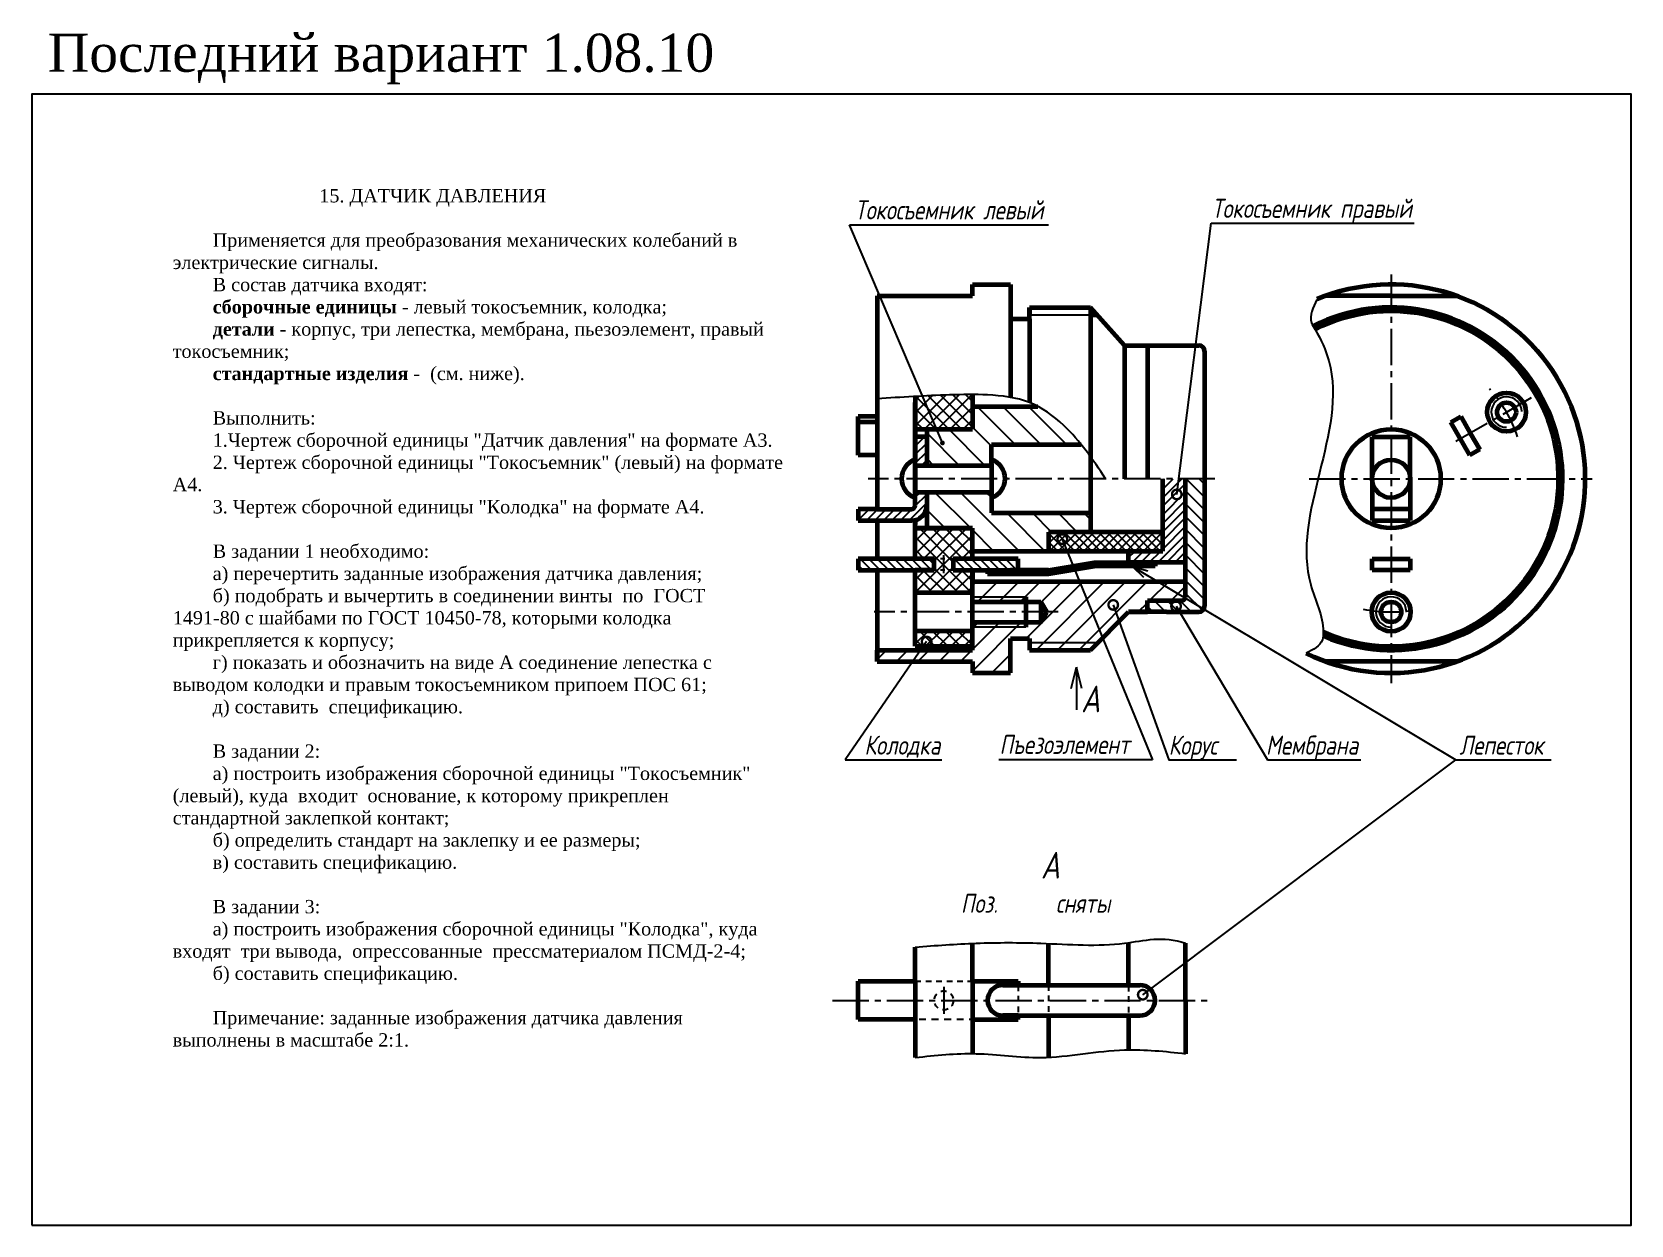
# Model space of a CAD drawing. Header units: millimetres. Extents: x 0 to 420, y 0 to 313.
import ezdxf

# ---------------------------------------------------------------- set-up
doc = ezdxf.new("R2010")
doc.units = ezdxf.units.MM
doc.header["$LTSCALE"] = 0.5
doc.linetypes.add('CENTER2', pattern=[28.575, 19.05, -3.175, 3.175, -3.175])
doc.linetypes.add('HIDDEN', pattern=[1.1, 0.6, -0.5])
doc.layers.get('0').update_dxf_attribs({"linetype": 'CONTINUOUS', "lineweight": 60})
doc.styles.get("Standard").update_dxf_attribs({"font": 'isocpeui.ttf', "width": 0.8})
doc.styles.add('стиль1', font='TIMES.TTF')
doc.dimstyles.new('ESKD_standart', dxfattribs={"dimtxt": 5, "dimasz": 5, "dimexe": 2, "dimexo": 0, "dimgap": 1, "dimtad": 1, "dimtoh": 1, "dimdec": 0, "dimzin": 1, "dimdsep": 46, "dimtxsty": 'Standard', "dimcen": 3, "dimdle": 1.25, "dimadec": 0, "dimazin": 0, "dimtfac": 1, "dimtdec": 0, "dimtmove": 0, "dimatfit": 3, "dimldrblk": 'DOT', "dimfxl": 0, "dimtvp": 1.5, "dimtolj": 1, "dimtzin": 1, "dimarcsym": 0})
doc.dimstyles.get("Standard").update_dxf_attribs({"dimtxt": 5, "dimasz": 5, "dimexe": 2, "dimexo": 0, "dimgap": 1.5, "dimtad": 1, "dimdec": 0, "dimzin": 0, "dimtxsty": 'Standard', "dimcen": 5, "dimadec": 0, "dimazin": 0, "dimtfac": 1, "dimtdec": 0, "dimtofl": 0, "dimtmove": 0, "dimatfit": 3, "dimldrblk": 'DOTSMALL', "dimfxl": 0, "dimtolj": 1, "dimtzin": 0, "dimarcsym": 0})
pattern_1 = [(45, (11.2874, -0.4124), (-1.122532, 1.122532), [])]
pattern_2 = [(45, (12, 0), (-1.683798, 1.683798), []), (135, (12, 0), (-1.683798, -1.683798), [])]

# ---------------------------------------------------------------- blocks, each defined once
blk = doc.blocks.new('_DotSmall')
at = {"color": 0, "linetype": 'ByBlock', "const_width": 0.5}
blk.add_lwpolyline([(-0.0625, 0, 1), (0.0625, 0, 1)], format="xyb", close=True, dxfattribs=at)

msp = doc.modelspace()

# ---------------------------------------------------------------- hatches: boundary and pattern name
at = {"lineweight": -3}
h = msp.add_hatch(dxfattribs=at)
h.set_pattern_fill('ANSI37', scale=0.75, style=0)
h.set_pattern_definition(pattern_2)
edge = h.paths.add_edge_path()
edge.add_spline(control_points=[(247, 218.1), (245, 218.11), (240, 218), (235, 217.76), (232, 217.6)], knot_values=[43.789166, 43.789166, 43.789166, 43.789166, 49.801488, 58.819055, 58.819055, 58.819055, 58.819055], degree=3, periodic=0)
edge.add_line((232, 217.6), (232, 210))
edge.add_line((232, 210), (232, 209))
edge.add_line((232, 209), (235, 209))
edge.add_line((235, 209), (247, 209))
edge.add_line((247, 209), (247, 218.1))
h = msp.add_hatch(dxfattribs=at)
h.set_pattern_fill('ANSI31', scale=1.5, angle=90, style=0)
h.set_pattern_definition([(135, (12, 0), (-3.367596, -3.367596), [])])
h.paths.add_polyline_path([(278, 187), (277, 187), (252, 187), (252, 192), (252, 192.5), (235, 192.5), (235, 189), (235, 183), (247, 183), (247, 177), (267, 177), (267, 182), (278, 182)])
edge = h.paths.add_edge_path()
edge.add_spline(control_points=[(275.57, 205), (274.16, 206.76), (270.78, 210.53), (266.66, 213.69), (264.17, 215)], knot_values=[11.036534, 11.036534, 11.036534, 11.036534, 17.804494, 26.225481, 26.225481, 26.225481, 26.225481], degree=3, periodic=0)
edge.add_line((264.17, 215), (247, 215))
edge.add_line((247, 215), (247, 209))
edge.add_line((247, 209), (235, 209))
edge.add_line((235, 209), (235, 199.5))
edge.add_line((235, 199.5), (252, 199.5))
edge.add_line((252, 199.5), (252, 200))
edge.add_line((252, 200), (252, 205))
edge.add_line((252, 205), (275.57, 205))
h = msp.add_hatch(dxfattribs=at)
h.set_pattern_fill('ANSI31', scale=0.5, style=0)
h.set_pattern_definition(pattern_1)
h.paths.add_polyline_path([(235, 207), (232, 207), (232, 199.5), (235, 199.5)])
h.paths.add_polyline_path([(235, 192.5), (232, 192.5), (232, 192), (232, 189, -0.414214), (231, 188), (222, 188), (217, 188), (217, 185), (231, 185, 0.414214), (235, 189)])
h = msp.add_hatch(dxfattribs=at)
h.set_pattern_fill('ANSI31', scale=0.5, style=0)
h.set_pattern_definition(pattern_1)
h.paths.add_polyline_path([(303, 196), (297, 196), (297, 177), (288, 177), (288, 176), (288, 174), (303, 174)])
h = msp.add_hatch(dxfattribs=at)
h.set_pattern_fill('ANSI31', scale=0.75, angle=90, style=0)
h.set_pattern_definition([(135, (11.2874, -0.4124), (-1.683798, -1.683798), [])])
h.paths.add_polyline_path([(308, 196), (303, 196), (303, 165, -0.414214), (302, 164), (293, 164), (293, 161), (298, 161), (306.5, 161, 0.414214), (308, 162.5), (308, 171)])
h = msp.add_hatch(dxfattribs=at)
h.set_pattern_fill('ANSI37', scale=0.75, style=0)
h.set_pattern_definition(pattern_2)
h.paths.add_polyline_path([(247, 183), (232, 183), (232, 175), (237, 175), (242, 175), (247, 175)])
h.paths.add_polyline_path([(247, 172), (242, 172), (237, 172), (232, 172), (232, 166), (247, 166)])
h.paths.add_polyline_path([(247, 156), (232, 156), (232, 152), (247, 152)])
h.paths.add_polyline_path([(242, 175), (239.5, 175), (239.5, 172), (242, 172)])
h.paths.add_polyline_path([(239.5, 175), (237, 175), (237, 172), (239.5, 172)])
h = msp.add_hatch(dxfattribs=at)
h.set_pattern_fill('ANSI37', scale=0.5, style=0)
h.set_pattern_definition([(45, (11.2874, -0.4124), (-1.122532, 1.122532), []), (135, (11.2874, -0.4124), (-1.122532, -1.122532), [])])
h.paths.add_polyline_path([(297, 177), (297, 182), (267, 182), (267, 177)])
h = msp.add_hatch(dxfattribs=at)
h.set_pattern_fill('ANSI31', scale=0.5, angle=90, style=0)
h.set_pattern_definition([(135, (11.2874, -0.4124), (-1.122532, -1.122532), [])])
h.paths.add_polyline_path([(237, 175), (232, 175), (222, 175), (217, 175), (217, 172), (237, 172)])
h.paths.add_polyline_path([(259, 175), (247, 175), (242, 175), (242, 172), (257, 172), (259, 172)])
msp.add_hatch(color=7).paths.add_polyline_path([(267, 171), (279, 173), (295, 173), (295, 174), (288, 174), (279, 174), (267, 172), (257, 172), (251, 172), (251, 171)])
h = msp.add_hatch(dxfattribs=at)
h.set_pattern_fill('ANSI31', scale=1.25, style=0)
h.set_pattern_definition([(45, (11.2874, -0.4124), (-2.80633, 2.80633), [])])
h.paths.add_polyline_path([(257, 154), (262, 154), (262, 153), (280, 153), (285.55, 158.55), (284.1, 162.56, -0.038346), (284.06, 162.55, -1), (283.94, 163.17, -0.926141), (284.1, 162.56), (285.55, 158.55), (288, 161), (293, 161), (293, 164), (302, 164, 0.324774), (302.95, 164.69), (295.76, 169), (247.24, 169), (247, 168.76), (247, 165), (261, 165), (261, 163.5), (265, 163.5), (266.44, 161), (265, 158.5), (261, 158.5), (261, 157), (247, 157), (247, 151), (222, 151), (222, 148), (247, 148), (247, 145), (257, 145)])
h.paths.add_polyline_path([(280, 153), (262, 153), (262, 151), (278, 151)], flags=17)
h.paths.add_polyline_path([(303, 169), (302.39, 169), (295.76, 169), (302.95, 164.69, 0.078835), (303, 165)])
h.paths.add_polyline_path([(247, 163.64), (261, 163.64), (261, 165), (247, 165)])
h.paths.add_polyline_path([(261, 158.31), (247, 158.31), (247, 157), (261, 157)])

# ---------------------------------------------------------------- linework, layer by layer
at = {"color": 7, "linetype": 'CENTER2', "lineweight": -3}
for p, q in [((357, 249.65), (357, 142.35)), ((374.01, 205.82), (393.89, 217.3)), ((310.7, 196), (219.62, 196)), ((335.49, 196), (409.77, 196)), ((239.5, 171.18), (239.5, 175.94)), ((269.51, 161), (221.24, 161)), ((210.24, 59), (308.88, 59)), ((239.5, 62.56), (239.5, 55.43))]:
    msp.add_line(p, q, dxfattribs=at)
at = {"color": 7, "lineweight": 60}
for p, q in [((222, 244), (222, 188)), ((222, 244), (247, 244)), ((247, 244), (247, 247)), ((247, 247), (257, 247)), ((257, 247), (257, 238)), ((357, 244), (339.77, 244)), ((357, 244), (374.23, 244)), ((262, 238), (262, 241)), ((262, 241), (278, 241)), ((262, 241), (262, 239)), ((278, 241), (278, 196)), ((278, 241), (278, 231)), ((287, 231), (278, 241)), ((257, 238), (262, 238)), ((257, 238), (257, 217.38)), ((262, 238), (262, 216)), ((278, 239), (279.8, 239)), ((287, 231), (287, 196)), ((287, 231), (293, 231)), ((293, 231), (293, 196)), ((293, 231), (306.5, 231)), ((308, 229.5), (308, 196)), ((232, 217.6), (232, 210)), ((232, 189), (232, 216)), ((232, 216), (232, 211)), ((232, 196), (232, 216)), ((247, 218.1), (247, 209)), ((247, 215), (264.17, 215)), ((217, 202.17), (217, 212.33)), ((222, 212.33), (217, 212.33)), ((222, 210.83), (217, 210.83)), ((232, 211), (232, 201)), ((372.69, 210.83), (375.28, 212.33)), ((377.69, 202.17), (372.69, 210.83)), ((375.28, 212.33), (377.78, 208)), ((232, 209), (247, 209)), ((232, 209), (235, 209)), ((235, 207), (232, 207)), ((235, 209), (235, 199.5)), ((352, 196), (352, 207)), ((352, 207), (362, 207)), ((362, 196), (362, 207)), ((377.78, 208), (380.28, 203.67)), ((222, 202.17), (217, 202.17)), ((252, 200), (252, 205)), ((252, 205), (275.57, 205)), ((380.28, 203.67), (377.69, 202.17)), ((232, 200), (232, 192)), ((232, 199.5), (252, 199.5)), ((252, 200), (252, 192)), ((278, 196), (278, 182)), ((297, 177), (297, 196)), ((303, 169.89), (303, 196)), ((308, 196), (308, 171)), ((352, 196), (352, 185)), ((362, 196), (362, 185)), ((232, 192.5), (252, 192.5)), ((235, 192.5), (235, 189)), ((235, 189), (235, 183)), ((252, 192), (252, 187)), ((222, 188), (217, 188)), ((217, 188), (217, 185)), ((217, 185), (231, 185)), ((222, 188), (231, 188)), ((222, 185), (222, 175)), ((232, 175), (232, 185)), ((232, 185), (232, 184)), ((252, 187), (277, 187)), ((277, 187), (278, 187)), ((362, 188), (352, 188)), ((352, 185), (362, 185)), ((232, 183), (247, 183)), ((247, 183), (232, 183)), ((247, 175), (247, 183)), ((297, 182), (267, 182)), ((267, 182), (267, 177)), ((297, 177), (297, 182)), ((247, 177), (297, 177)), ((288, 176), (288, 177)), ((222, 175), (217, 175)), ((217, 175), (217, 172)), ((237, 175), (222, 175)), ((237, 175), (232, 175)), ((237, 172), (237, 175)), ((247, 175), (242, 175)), ((242, 175), (242, 172)), ((259, 175), (247, 175)), ((259, 172), (259, 175)), ((267, 172), (279, 174)), ((267, 171), (279, 173)), ((279, 174), (288.16, 174)), ((295, 173), (279, 173)), ((288, 174), (288, 176)), ((303, 174), (288, 174)), ((295, 174), (295, 173)), ((352, 172), (352, 175)), ((352, 175), (362, 175)), ((362, 175), (362, 172)), ((217, 172), (237, 172)), ((222, 172), (222, 149)), ((222, 172), (222, 148)), ((237, 172), (232, 172)), ((232, 152), (232, 172)), ((242, 172), (257, 172)), ((247, 151), (247, 172)), ((247, 172), (247, 169)), ((247, 172), (251, 172)), ((247, 169), (303, 169)), ((247, 168.76), (247.24, 169)), ((251, 172), (251, 171)), ((251, 171), (267, 171)), ((267, 172), (257, 172)), ((302.39, 169), (303, 169)), ((303, 169), (303, 169.89)), ((303, 165), (303, 169.29)), ((308, 171), (308, 162.5)), ((357, 172), (352, 172)), ((362, 172), (357, 172)), ((247, 166), (232, 166)), ((261, 165), (261, 157)), ((293, 161), (293, 164)), ((293, 164), (302, 164)), ((247, 163.64), (265, 163.64)), ((265, 163.64), (265, 158.31)), ((265, 163.64), (266.54, 160.98)), ((265, 158.31), (266.54, 160.98)), ((278, 151), (288, 161)), ((298, 161), (288, 161)), ((288, 161), (293, 161)), ((298, 161), (306.5, 161)), ((357, 161), (357, 161)), ((357, 161), (357, 161)), ((357, 161), (357, 161)), ((357, 161), (357, 161)), ((247, 156), (232, 156)), ((247, 158.31), (265, 158.31)), ((232, 152), (247, 152)), ((257, 145), (257, 154)), ((257, 154), (262, 154)), ((262, 154), (262, 151)), ((262, 154), (262, 153)), ((222, 148), (222, 151)), ((222, 151), (247, 151)), ((222, 148), (247, 148)), ((247, 148), (247, 145)), ((262, 151), (278, 151)), ((374.23, 148), (339.77, 148)), ((247, 145), (257, 145)), ((232, 64), (232, 73)), ((247, 64), (247, 73.96)), ((267, 63), (267, 74)), ((288, 63), (288, 74)), ((303, 59), (303, 74)), ((217, 59), (217, 64)), ((217, 64), (232, 64)), ((217, 64), (232, 64)), ((232, 64), (232, 54)), ((247, 64), (247, 54)), ((247, 64), (259, 64)), ((259, 63), (255, 63)), ((255, 63), (291, 63)), ((259, 64), (259, 63)), ((259, 63), (265, 63)), ((265, 63), (287, 63)), ((287, 63), (291, 63)), ((217, 54), (217, 59)), ((303, 59), (303, 45)), ((259, 55), (255, 55)), ((255, 55), (291, 55)), ((259, 54), (259, 55)), ((267, 55), (267, 44)), ((288, 55), (288, 46)), ((232, 54), (217, 54)), ((232, 54), (232, 44)), ((247, 54), (259, 54)), ((247, 54), (247, 45.02))]:
    msp.add_line(p, q, dxfattribs=at)
at = {"color": 7, "lineweight": -3}
for p, q in [((262, 239), (278, 239)), ((247, 165), (261, 165)), ((261, 157), (247, 157)), ((262, 153), (280, 153)), ((272.97, 140.89), (274.37, 146.49)), ((274.37, 146.49), (274.37, 135.29)), ((274.37, 146.49), (274.37, 140.89)), ((275.77, 140.89), (274.37, 146.49))]:
    msp.add_line(p, q, dxfattribs=at)
at = {"color": 7, "linetype": 'HIDDEN', "lineweight": -3, "ltscale": 4}
for p, q in [((242, 175), (237, 175)), ((242, 172), (237, 172))]:
    msp.add_line(p, q, dxfattribs=at)
at = {"color": 7, "linetype": 'HIDDEN', "lineweight": -3, "ltscale": 5}
for p, q in [((232, 64), (248, 64)), ((267, 63), (267, 55)), ((259, 62.93), (259, 55.02)), ((288, 62.83), (288, 55))]:
    msp.add_line(p, q, dxfattribs=at)
at = {"color": 7, "linetype": 'HIDDEN', "lineweight": -3, "ltscale": 6}
msp.add_line((248, 54), (232, 54), dxfattribs=at)
at = {"color": 7, "lineweight": -3}
msp.add_lwpolyline([(0, 0), (420, 0), (420, 297), (0, 297)], close=True, dxfattribs=at)
msp.add_lwpolyline([(284, 162.86), (298.64, 122.13), (316.38, 122.13)], dxfattribs=at)
at = {"color": 7, "lineweight": 60}
for centre, radius in [((387.31, 213.5), 5.1), ((387.31, 213.5), 2.5), ((357, 196), 13), ((357, 196), 5), ((357, 161), 5.1), ((357, 161), 2.67)]:
    msp.add_circle(centre, radius, dxfattribs=at)
at = {"color": 7, "linetype": 'HIDDEN', "lineweight": -3, "ltscale": 5}
msp.add_circle((239.5, 59), 2.5, dxfattribs=at)
at = {"color": 7, "lineweight": 60}
for centre, radius, start, end in [((357, 196), 51, 244.019, 112.5138), ((357, 196), 45, 246.8701, 117.0549), ((357, 196), 44, 246.1097, 117.0145), ((306.5, 229.5), 1.5, 0, 90), ((233.67, 196), 5.27, 108.4922, 251.5078), ((250.33, 196), 5.27, 288.4922, 71.5078), ((231, 189), 1, 270, 0), ((231, 189), 4, 270, 0), ((302, 165), 1, 270, 0), ((306.5, 162.5), 1.5, 270, 0), ((255, 59), 4, 90, 270), ((291, 59), 4, 270, 90)]:
    msp.add_arc(centre, radius, start, end, dxfattribs=at)
at = {"color": 7, "linetype": 'CENTER2', "lineweight": -3}
for start, end in [(18.3318, 42.4105), (257.9156, 280.8766)]:
    msp.add_arc((357, 196), 35, start, end, dxfattribs=at)
at = {"color": 7, "lineweight": -3}
for centre in [(387.31, 213.5), (357, 161)]:
    msp.add_arc(centre, 4, 1.7817, 270, dxfattribs=at)
for points in [[(337.47, 243.11), (336.08, 236.97), (337.01, 235.2), (340.63, 226.94), (335.88, 168.09), (339.18, 155.77), (338.93, 153.7), (334.66, 150.15)], [(282, 196), (271, 210), (262, 216), (251, 218), (241, 218), (222, 217)], [(232, 44), (248, 45), (265, 44), (287, 46), (303, 45)]]:
    msp.add_spline(points, degree=3, dxfattribs=at)
msp.add_open_spline([(232, 73), (237.34, 73.4), (248.33, 74.22), (266.57, 74.21), (285.44, 72.64), (296.99, 76.12), (303, 74)], degree=3, knots=[0, 0, 0, 0, 16.03122, 33.03122, 55.03122, 71.03122, 71.03122, 71.03122, 71.03122], dxfattribs=at)

# ---------------------------------------------------------------- block references
at = {"color": 7, "lineweight": 60, "xscale": 5.000000000000002, "yscale": 5, "zscale": 5, "rotation": 100.9871378104183}
msp.add_blockref('_DotSmall', (284, 162.86), dxfattribs=at)

# ---------------------------------------------------------------- texts
at = {"color": 1, "lineweight": -3, "style": 'стиль1'}
msp.add_text('Последний вариант 1.08.10', height=10, dxfattribs=at).set_placement((4.14, 302.87))
at = {"color": 7, "lineweight": -3, "width": 0.8}
for s, height, p in [('Токосъемник левый', 5, (216.14, 264.1)), ('Токосъемник правый', 5, (309.88, 264.51)), ('А', 7, (275.55, 134.66)), ('Колодка', 5, (218.64, 123.53)), ('Пъезоэлемент', 5, (254.13, 123.72)), ('Корус', 5, (298.56, 123.53)), ('Мембрана', 5, (324.11, 123.53)), ('Лепесток', 5, (374.92, 123.53)), ('А ', 7, (265, 91)), ('Поз.      сняты', 5, (244, 82))]:
    msp.add_text(s, height=height, dxfattribs=at).set_placement(p)
at = {"color": 7, "insert": (33.47, 277.91), "char_height": 3.5, "width": 159.8644, "attachment_point": 1, "style": 'стиль1'}
msp.add_mtext('{\\fTimes New Roman|b0|i0|c204|p18;^I^I^I^I\\P^I^I^I15. ДАТЧИК ДАВЛЕНИЯ\\P\\P\\pi-3.5,l3.5;^IПрименяется для преобразования механических колебаний в электрические сигналы.\\P\\pi0,l0;^IВ состав датчика входят:\\P^I\\fTimes New Roman|b1|i0|c204|p18;сборочные единицы\\fTimes New Roman|b0|i0|c204|p18; - левый токосъемник, колодка;\\P\\pi-3.5,l3.5;^I\\fTimes New Roman|b1|i0|c204|p18;детали\\fTimes New Roman|b0|i0|c204|p18; - корпус, три лепестка, мембрана, пьезоэлемент, правый токосъемник;\\P\\pi0,l0;^I\\fTimes New Roman|b1|i0|c204|p18;стандартные изделия \\fTimes New Roman|b0|i0|c204|p18;-  (см. ниже).\\P\\P^IВыполнить:\\P^I1.Чертеж сборочной единицы "Датчик давления" на формате А3.\\P\\pi-3.5,l3.5;^I2. Чертеж сборочной единицы "Токосъемник" (левый) на формате А4.\\P\\pi0,l0;^I3. Чертеж сборочной единицы "Колодка" на формате А4.\\P\\P^IВ задании 1 необходимо:\\P^Iа) перечертить заданные изображения датчика давления;\\P\\pi-3.5,l3.5;^Iб) подобрать и вычертить в соединении винты  по  ГОСТ 1491-80 с шайбами по ГОСТ 10450-78, которыми колодка прикрепляется к корпусу;\\P^Iг) показать и обозначить на виде А соединение лепестка с выводом колодки и правым токосъемником припоем ПОС 61;\\P\\pi0,l0;^Iд) составить  спецификацию.\\P\\P^IВ задании 2:\\P\\pi-3.5,l3.5;^Iа) построить изображения сборочной единицы "Токосъемник" (левый), куда  входит  основание, к которому прикреплен  стандартной заклепкой контакт; \\P\\pi0,l0;^Iб) определить стандарт на заклепку и ее размеры;\\P^Iв) составить спецификацию.\\P\\P^IВ задании 3:\\P\\pi-3.5,l3.5;^Iа) построить изображения сборочной единицы "Колодка", куда  входят  три вывода,  опрессованные  прессматериалом ПСМД-2-4;\\P\\pi0,l0;^Iб) составить спецификацию.\\P^I\\P\\pi-3.5,l3.5;^IПримечание: заданные изображения датчика давления выполнены в масштабе 2:1.\\P\\pi0,l0;^I^I^I}', dxfattribs=at)

# ---------------------------------------------------------------- leaders
at = {"color": 7, "lineweight": -3}
for points, dimstyle, override in [([(239.14, 205.4), (214.75, 262.7), (267, 262.7)], 'ESKD_standart', {"dimgap": 1, "dimtad": 0, "dimldrblk": 'DotSmall'}), ([(300.69, 191.88), (309.71, 263.11), (363, 263.11)], 'Standard', {"dimgap": 1.5, "dimtad": 0}), ([(270.63, 180.12), (294.27, 122.13), (253.92, 122.13)], 'Standard', {"dimgap": 1.5, "dimtad": 0}), ([(289.1, 172.99), (374, 122.13), (399, 122.13)], 'Standard', {"dimasz": 4, "dimgap": 1.5, "dimtad": 0, "dimldrblk": 'Open30'}), ([(300.5, 162.52), (324.49, 122.13), (349, 122.13)], 'Standard', {"dimgap": 1.5, "dimtad": 0}), ([(234.99, 153.24), (213.57, 122.13), (239, 122.13)], 'Standard', {"dimgap": 1.5, "dimtad": 0}), ([(291.75, 60.49), (374, 122.13), (399, 122.13)], 'Standard', {"dimgap": 1.5, "dimtad": 0})]:
    msp.add_leader(points, dimstyle=dimstyle, override=override, dxfattribs=at)

doc.saveas('drawing.dxf')
